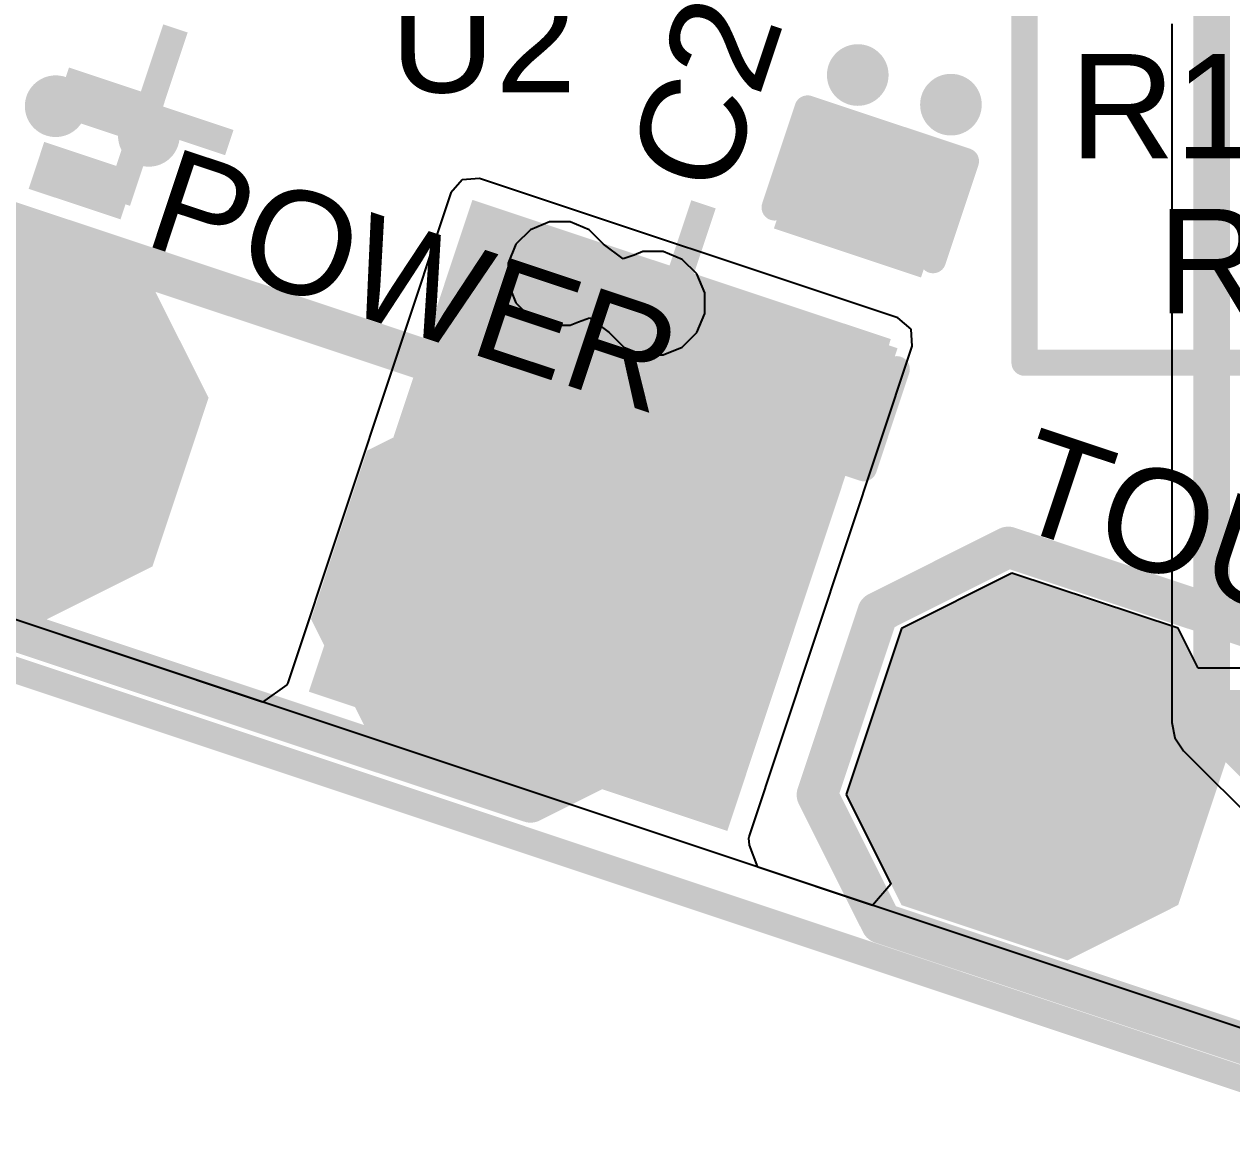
# Model space of a CAD drawing. Header units: millimetres. Extents: x -96 to 8, y -10 to 27.
# Drawn here: x -22.52 to -16.64, y 5.27 to 10.66 of the extents above; entities that cross this region are included whole.
import ezdxf

# ---------------------------------------------------------------- set-up
doc = ezdxf.new("R2010")
doc.units = ezdxf.units.MM
for name, color, linetype in [('BottomLayer', 5, 'Continuous'), ('Mechanical2', 216, 'Continuous'), ('TopLayer', 1, 'Continuous'), ('TopOverlay', 2, 'Continuous'), ('TopPaste', 8, 'Continuous'), ('TopSolder', 216, 'Continuous'), ('ViaHoleLayer', 16, 'Continuous')]:
    doc.layers.add(name, color=color, linetype=linetype)
doc.styles.add('Arial', font='', dxfattribs={"height": 0.2})
doc.styles.get('Arial').set_extended_font_data('Arial')

# ---------------------------------------------------------------- blocks, each defined once
blk = doc.blocks.new('4_P___SMD_W____CON__4')
at = {"layer": 'TopLayer'}
blk.add_hatch(color=1, dxfattribs=at).paths.add_polyline_path([(0.375, 0.75), (-0.375, 0.75), (-0.75, 0.375), (-0.75, -0.375), (-0.375, -0.75), (0.375, -0.75), (0.75, -0.375), (0.75, 0.375)])
at = {"layer": 'TopPaste'}
blk.add_hatch(color=8, dxfattribs=at).paths.add_polyline_path([(0.375, 0.75), (-0.375, 0.75), (-0.75, 0.375), (-0.75, -0.375), (-0.375, -0.75), (0.375, -0.75), (0.75, -0.375), (0.75, 0.375)])
at = {"layer": 'TopSolder'}
blk.add_hatch(color=216, dxfattribs=at).paths.add_polyline_path([(0.4258, 0.8516), (-0.4258, 0.8516), (-0.8516, 0.4258), (-0.8516, -0.4258), (-0.4258, -0.8516), (0.4258, -0.8516), (0.8516, -0.4258), (0.8516, 0.4258)])
at = {"layer": 'TopOverlay', "const_width": 0.2}
for points in [[(-0.9846, 0.4632), (-0.4826, 0.9652)], [(-0.4826, 0.9652), (-0.3797, 0.9652)], [(-0.3797, 0.9652), (8.102, 0.9652)], [(-0.9846, -0.4716), (-0.9846, 0.4632)], [(-0.9846, -0.4716), (-0.491, -0.9652)], [(-0.491, -0.9652), (8.1165, -0.9652)]]:
    blk.add_lwpolyline(points, dxfattribs=at)
at = {"layer": 'TopOverlay', "const_width": 0.1}
for points in [[(-0.5326, 0.9652, 1), (-0.4326, 0.9652, 1)], [(-0.5326, 0.9652, 1), (-0.4326, 0.9652, 1)], [(-0.4297, 0.9652, 1), (-0.3297, 0.9652, 1)], [(-0.4297, 0.9652, 1), (-0.3297, 0.9652, 1)], [(-1.0346, 0.4632, 1), (-0.9346, 0.4632, 1)], [(-1.0346, 0.4632, 1), (-0.9346, 0.4632, 1)], [(-1.0346, -0.4716, 1), (-0.9346, -0.4716, 1)], [(-1.0346, -0.4716, 1), (-0.9346, -0.4716, 1)], [(-0.541, -0.9652, 1), (-0.441, -0.9652, 1)], [(-0.541, -0.9652, 1), (-0.441, -0.9652, 1)]]:
    blk.add_lwpolyline(points, format="xyb", close=True, dxfattribs=at)
blk = doc.blocks.new('2_T____P___46')
at = {"layer": 'TopLayer'}
for points in [[(0.381, 0.762), (-0.381, 0.762), (-0.762, 0.381), (-0.762, -0.381), (-0.381, -0.762), (0.381, -0.762), (0.762, -0.381), (0.762, 0.381)], [(2.921, 0.762), (2.159, 0.762), (1.778, 0.381), (1.778, -0.381), (2.159, -0.762), (2.921, -0.762), (3.302, -0.381), (3.302, 0.381)]]:
    blk.add_hatch(color=1, dxfattribs=at).paths.add_polyline_path(points)
at = {"layer": 'TopPaste'}
for points in [[(0.381, 0.762), (-0.381, 0.762), (-0.762, 0.381), (-0.762, -0.381), (-0.381, -0.762), (0.381, -0.762), (0.762, -0.381), (0.762, 0.381)], [(2.921, 0.762), (2.159, 0.762), (1.778, 0.381), (1.778, -0.381), (2.159, -0.762), (2.921, -0.762), (3.302, -0.381), (3.302, 0.381)]]:
    blk.add_hatch(color=8, dxfattribs=at).paths.add_polyline_path(points)
at = {"layer": 'TopSolder'}
for points in [[(0.4318, 0.8636), (-0.4318, 0.8636), (-0.8636, 0.4318), (-0.8636, -0.4318), (-0.4318, -0.8636), (0.4318, -0.8636), (0.8636, -0.4318), (0.8636, 0.4318)], [(2.9718, 0.8636), (2.1082, 0.8636), (1.6764, 0.4318), (1.6764, -0.4318), (2.1082, -0.8636), (2.9718, -0.8636), (3.4036, -0.4318), (3.4036, 0.4318)]]:
    blk.add_hatch(color=216, dxfattribs=at).paths.add_polyline_path(points)
at = {"layer": 'TopOverlay', "const_width": 0.2}
for points in [[(-0.4318, 0.9398), (-0.9398, 0.4318)], [(2.1082, 0.9398), (-0.4318, 0.9398)], [(2.9718, 0.9398), (2.1082, 0.9398)], [(3.4798, 0.4318), (2.9718, 0.9398)], [(-0.9398, 0.4318), (-0.9398, -0.4318)], [(3.4798, 0.4318), (3.4798, -0.4318)], [(-0.4318, -0.9398), (-0.9398, -0.4318)], [(3.4798, -0.4318), (2.9718, -0.9398)], [(2.1082, -0.9398), (-0.4318, -0.9398)], [(2.9718, -0.9398), (2.1082, -0.9398)]]:
    blk.add_lwpolyline(points, dxfattribs=at)
at = {"layer": 'TopOverlay', "const_width": 0.1}
for points in [[(-0.4818, 0.9398, 1), (-0.3818, 0.9398, 1)], [(-0.4818, 0.9398, 1), (-0.3818, 0.9398, 1)], [(2.0582, 0.9398, 1), (2.1582, 0.9398, 1)], [(2.0582, 0.9398, 1), (2.1582, 0.9398, 1)], [(2.9218, 0.9398, 1), (3.0218, 0.9398, 1)], [(2.9218, 0.9398, 1), (3.0218, 0.9398, 1)], [(-0.9898, 0.4318, 1), (-0.8898, 0.4318, 1)], [(-0.9898, 0.4318, 1), (-0.8898, 0.4318, 1)], [(3.4298, 0.4318, 1), (3.5298, 0.4318, 1)], [(3.4298, 0.4318, 1), (3.5298, 0.4318, 1)], [(-0.9898, -0.4318, 1), (-0.8898, -0.4318, 1)], [(-0.9898, -0.4318, 1), (-0.8898, -0.4318, 1)], [(3.4298, -0.4318, 1), (3.5298, -0.4318, 1)], [(3.4298, -0.4318, 1), (3.5298, -0.4318, 1)], [(-0.4818, -0.9398, 1), (-0.3818, -0.9398, 1)], [(-0.4818, -0.9398, 1), (-0.3818, -0.9398, 1)], [(2.0582, -0.9398, 1), (2.1582, -0.9398, 1)], [(2.0582, -0.9398, 1), (2.1582, -0.9398, 1)], [(2.9218, -0.9398, 1), (3.0218, -0.9398, 1)], [(2.9218, -0.9398, 1), (3.0218, -0.9398, 1)]]:
    blk.add_lwpolyline(points, format="xyb", close=True, dxfattribs=at)
blk = doc.blocks.new('C___0402_83')
at = {"layer": 'TopLayer'}
for points in [[(-0.6985, -0.3175), (-0.6985, 0.3175), (-0.2413, 0.3175), (-0.2413, -0.3175)], [(0.2413, -0.3175), (0.2413, 0.3175), (0.6985, 0.3175), (0.6985, -0.3175)]]:
    blk.add_hatch(color=1, dxfattribs=at).paths.add_polyline_path(points)
at = {"layer": 'TopPaste'}
for points in [[(-0.6985, -0.3175), (-0.6985, 0.3175), (-0.2413, 0.3175), (-0.2413, -0.3175)], [(0.2413, -0.3175), (0.2413, 0.3175), (0.6985, 0.3175), (0.6985, -0.3175)]]:
    blk.add_hatch(color=8, dxfattribs=at).paths.add_polyline_path(points)
at = {"layer": 'TopSolder'}
for points in [[(-0.7585, -0.3775), (-0.7585, 0.3775), (-0.1813, 0.3775), (-0.1813, -0.3775)], [(0.1813, -0.3775), (0.1813, 0.3775), (0.7585, 0.3775), (0.7585, -0.3775)]]:
    blk.add_hatch(color=216, dxfattribs=at).paths.add_polyline_path(points)
at = {"layer": 'TopOverlay', "const_width": 0.127}
for points in [[(-0.7874, 0.4064), (-0.7874, -0.4064)], [(-0.7874, 0.4064), (-0.2794, 0.4064)], [(0.2794, 0.4064), (0.7874, 0.4064)], [(0.7874, 0.4064), (0.7874, -0.4064)], [(-0.7874, -0.4064), (-0.2794, -0.4064)], [(0.2794, -0.4064), (0.7874, -0.4064)]]:
    blk.add_lwpolyline(points, dxfattribs=at)
at = {"layer": 'TopOverlay', "const_width": 0.0635}
for points in [[(-0.8191, 0.4064, 1), (-0.7556, 0.4064, 1)], [(-0.8191, 0.4064, 1), (-0.7556, 0.4064, 1)], [(-0.3111, 0.4064, 1), (-0.2477, 0.4064, 1)], [(0.2477, 0.4064, 1), (0.3112, 0.4064, 1)], [(0.7556, 0.4064, 1), (0.8191, 0.4064, 1)], [(0.7556, 0.4064, 1), (0.8191, 0.4064, 1)], [(-0.8191, -0.4064, 1), (-0.7556, -0.4064, 1)], [(-0.8191, -0.4064, 1), (-0.7556, -0.4064, 1)], [(-0.3112, -0.4064, 1), (-0.2477, -0.4064, 1)], [(0.2477, -0.4064, 1), (0.3111, -0.4064, 1)], [(0.7556, -0.4064, 1), (0.8191, -0.4064, 1)], [(0.7556, -0.4064, 1), (0.8191, -0.4064, 1)]]:
    blk.add_lwpolyline(points, format="xyb", close=True, dxfattribs=at)

msp = doc.modelspace()

# ---------------------------------------------------------------- hatches: boundary and pattern name
at = {"layer": 'BottomLayer'}
h = msp.add_hatch(color=5, dxfattribs=at)
edge = h.paths.add_edge_path()
edge.add_arc((-18.4646, 10.417), 0.15, 0, 360)
h = msp.add_hatch(color=5, dxfattribs=at)
edge = h.paths.add_edge_path()
edge.add_arc((-22.3686, 10.2653), 0.15, 0, 360)
h = msp.add_hatch(color=5, dxfattribs=at)
edge = h.paths.add_edge_path()
edge.add_arc((-18.0111, 10.2727), 0.15, 0, 360)
h = msp.add_hatch(color=5, dxfattribs=at)
edge = h.paths.add_edge_path()
edge.add_arc((-21.9151, 10.121), 0.15, 0, 360)
h = msp.add_hatch(color=5, dxfattribs=at)
edge = h.paths.add_edge_path()
edge.add_arc((-19.9148, 9.451), 0.15, 0, 360)
h = msp.add_hatch(color=5, dxfattribs=at)
edge = h.paths.add_edge_path()
edge.add_arc((-19.4613, 9.3067), 0.15, 0, 360)
at = {"layer": 'TopLayer'}
h = msp.add_hatch(color=1, dxfattribs=at)
edge = h.paths.add_edge_path()
edge.add_arc((-18.4646, 10.417), 0.15, 0, 360)
h = msp.add_hatch(color=1, dxfattribs=at)
edge = h.paths.add_edge_path()
edge.add_arc((-22.3686, 10.2653), 0.15, 0, 360)
h = msp.add_hatch(color=1, dxfattribs=at)
edge = h.paths.add_edge_path()
edge.add_arc((-18.0111, 10.2727), 0.15, 0, 360)
h = msp.add_hatch(color=1, dxfattribs=at)
edge = h.paths.add_edge_path()
edge.add_arc((-21.9151, 10.121), 0.15, 0, 360)
msp.add_hatch(color=1, dxfattribs=at).paths.add_polyline_path([(-21.1363, 7.4164), (-19.0996, 6.7389), (-18.3036, 9.1318), (-20.3402, 9.8093)])
h = msp.add_hatch(color=1, dxfattribs=at)
edge = h.paths.add_edge_path()
edge.add_arc((-19.9148, 9.451), 0.15, 0, 360)
h = msp.add_hatch(color=1, dxfattribs=at)
edge = h.paths.add_edge_path()
edge.add_arc((-19.4613, 9.3067), 0.15, 0, 360)
at = {"layer": 'TopOverlay'}
for points in [[(-21.9323, 10.0769), (-21.8565, 10.3048), (-22.3036, 10.4536), (-22.3794, 10.2257)], [(-22.053, 9.7147), (-21.9772, 9.9426), (-22.4243, 10.0913), (-22.5001, 9.8634)]]:
    msp.add_hatch(color=2, dxfattribs=at).paths.add_polyline_path(points)
at = {"layer": 'ViaHoleLayer'}
h = msp.add_hatch(color=16, dxfattribs=at)
edge = h.paths.add_edge_path()
edge.add_arc((-18.4646, 10.417), 0.075, 0, 360)
h = msp.add_hatch(color=16, dxfattribs=at)
edge = h.paths.add_edge_path()
edge.add_arc((-18.0111, 10.2727), 0.075, 0, 360)
h = msp.add_hatch(color=16, dxfattribs=at)
edge = h.paths.add_edge_path()
edge.add_arc((-22.3686, 10.2653), 0.075, 0, 360)
h = msp.add_hatch(color=16, dxfattribs=at)
edge = h.paths.add_edge_path()
edge.add_arc((-21.9151, 10.121), 0.075, 0, 360)
h = msp.add_hatch(color=16, dxfattribs=at)
edge = h.paths.add_edge_path()
edge.add_arc((-19.9148, 9.451), 0.075, 0, 360)
h = msp.add_hatch(color=16, dxfattribs=at)
edge = h.paths.add_edge_path()
edge.add_arc((-19.4613, 9.3067), 0.075, 0, 360)

# ---------------------------------------------------------------- linework, layer by layer
at = {"layer": 'BottomLayer'}
for p, q in [((-16.9363, 10.6653), (-16.9363, 7.2665)), ((-19.9648, 9.7026), (-20.0573, 9.6643)), ((-19.8647, 9.7026), (-19.9648, 9.7026)), ((-19.7722, 9.6643), (-19.8647, 9.7026)), ((-20.0573, 9.6643), (-20.1281, 9.5935)), ((-19.7015, 9.5935), (-19.7722, 9.6643)), ((-20.1281, 9.5935), (-20.1664, 9.5011)), ((-19.6061, 9.5218), (-19.7015, 9.5935)), ((-19.5528, 9.5411), (-19.6061, 9.5218)), ((-19.5113, 9.5583), (-19.5528, 9.5411)), ((-19.4112, 9.5583), (-19.5113, 9.5583)), ((-19.3187, 9.52), (-19.4112, 9.5583)), ((-20.1664, 9.5011), (-20.1664, 9.401)), ((-19.248, 9.4492), (-19.3187, 9.52)), ((-19.2097, 9.3568), (-19.248, 9.4492)), ((-20.1664, 9.401), (-20.1281, 9.3085)), ((-19.2097, 9.2567), (-19.2097, 9.3568)), ((-20.1281, 9.3085), (-20.0573, 9.2377)), ((-20.0573, 9.2377), (-19.9648, 9.1994)), ((-19.8233, 9.2166), (-19.7699, 9.236)), ((-19.7699, 9.236), (-19.6746, 9.1642)), ((-19.248, 9.1642), (-19.2097, 9.2567)), ((-0.357, 0.3645), (-26.797, 9.1779)), ((-19.9648, 9.1994), (-19.8647, 9.1994)), ((-19.8647, 9.1994), (-19.8233, 9.2166)), ((-19.6746, 9.1642), (-19.6038, 9.0934)), ((-19.3187, 9.0934), (-19.248, 9.1642)), ((-19.6038, 9.0934), (-19.5113, 9.0551)), ((-19.5113, 9.0551), (-19.4112, 9.0551)), ((-19.4112, 9.0551), (-19.3187, 9.0934)), ((-16.9363, 7.2665), (-16.9215, 7.1922)), ((-16.9215, 7.1922), (-16.8794, 7.1292)), ((-16.8794, 7.1292), (-15.8653, 6.115))]:
    msp.add_line(p, q, dxfattribs=at)
at = {"layer": 'BottomLayer', "const_width": 0.1778}
for points in [[(-16.742, 7.2665), (-16.742, 15.0215)], [(-16.742, 7.2665), (-15.7279, 6.2524)]]:
    msp.add_lwpolyline(points, dxfattribs=at)
at = {"layer": 'BottomLayer', "const_width": 0.0889}
msp.add_lwpolyline([(-16.7865, 7.2665, 1), (-16.6976, 7.2665, 1)], format="xyb", close=True, dxfattribs=at)
msp.add_lwpolyline([(-16.7865, 7.2665, 1), (-16.6976, 7.2665, 1)], format="xyb", close=True, dxfattribs=at)
at = {"layer": 'Mechanical2', "const_width": 0.127}
msp.add_lwpolyline([(-27, 9), (0, 0)], dxfattribs=at)
at = {"layer": 'TopLayer'}
for p, q in [((-20.3895, 9.9077), (-20.4446, 9.8441)), ((-20.3055, 9.9137), (-20.3895, 9.9077)), ((-18.2688, 9.2362), (-20.3055, 9.9137)), ((-20.4446, 9.844), (-21.2381, 7.4588)), ((-20.4446, 9.8441), (-20.4446, 9.844)), ((-18.2052, 9.1811), (-18.2688, 9.2362)), ((-21.3618, 7.3661), (-26.797, 9.1779)), ((-18.1992, 9.0971), (-18.2052, 9.1811)), ((-18.9931, 6.7105), (-18.1992, 9.0971)), ((-17.714, 7.9937), (-18.2524, 7.724)), ((-16.9059, 7.7249), (-17.714, 7.9937)), ((-18.2524, 7.724), (-18.5212, 6.916)), ((-16.8085, 7.5303), (-16.9059, 7.7249)), ((-16.0347, 7.5303), (-16.8085, 7.5303)), ((-21.2427, 7.4496), (-21.3618, 7.3661)), ((-21.2381, 7.4588), (-21.2427, 7.4496)), ((-18.5212, 6.916), (-18.3031, 6.4804)), ((-18.9952, 6.7042), (-18.9931, 6.7105)), ((-18.9923, 6.6695), (-18.9952, 6.7042)), ((-18.9502, 6.5623), (-18.9923, 6.6695)), ((-18.3932, 6.3766), (-18.9502, 6.5623)), ((-18.3031, 6.4804), (-18.3932, 6.3766))]:
    msp.add_line(p, q, dxfattribs=at)
at = {"layer": 'TopLayer', "const_width": 0.2032}
for points in [[(-17.5788, 7.0512), (-17.3068, 7.3232)], [(-17.3068, 7.3232), (-9.3363, 7.3232)]]:
    msp.add_lwpolyline(points, dxfattribs=at)
at = {"layer": 'TopLayer', "const_width": 0.1016}
for points in [[(-17.3576, 7.3232, 1), (-17.256, 7.3232, 1)], [(-17.3576, 7.3232, 1), (-17.256, 7.3232, 1)], [(-17.6296, 7.0512, 1), (-17.528, 7.0512, 1)]]:
    msp.add_lwpolyline(points, format="xyb", close=True, dxfattribs=at)
at = {"layer": 'TopOverlay', "const_width": 0.127}
for points in [[(-17.653, 9.017), (-17.653, 10.7442)], [(-17.653, 9.017), (-14.3256, 9.017)]]:
    msp.add_lwpolyline(points, dxfattribs=at)
at = {"layer": 'TopOverlay', "const_width": 0.0635}
msp.add_lwpolyline([(-17.6848, 9.017, 1), (-17.6212, 9.017, 1)], format="xyb", close=True, dxfattribs=at)
msp.add_lwpolyline([(-17.6848, 9.017, 1), (-17.6212, 9.017, 1)], format="xyb", close=True, dxfattribs=at)

# ---------------------------------------------------------------- block references
for name, p, rotation in [('C___0402_83', (-18.572, 9.379), 71.60000000000002), ('2_T____P___46', (-20.17, 7.907), 161.6), ('4_P___SMD_W____CON__4', (-17.5788, 7.0512), 341.6)]:
    msp.add_blockref(name, p, dxfattribs=dict(rotation=rotation))

# ---------------------------------------------------------------- texts
at = {"layer": 'TopOverlay', "style": 'Arial'}
for s, p in [('U2', (-20.7414, 10.3322)), ('R14', (-17.4328, 10.0109)), ('R2', (-17.0053, 9.2568))]:
    msp.add_text(s, height=0.508, dxfattribs=at).set_placement(p)
for s, height, rotation, p in [('C2', 0.508, 71.6, (-19.1086, 9.8149)), ('+', 1.25, 341.6, (-22.5999, 9.8096)), ('POWER', 0.5, 341.6, (-21.9521, 9.596)), ('+', 1.25, 341.6, (-20.0299, 8.9534)), ('TOUCH CONTROL', 0.499999, 341.6, (-17.7443, 8.2315))]:
    msp.add_text(s, height=height, rotation=rotation, dxfattribs=at).set_placement(p)

doc.saveas('drawing.dxf')
